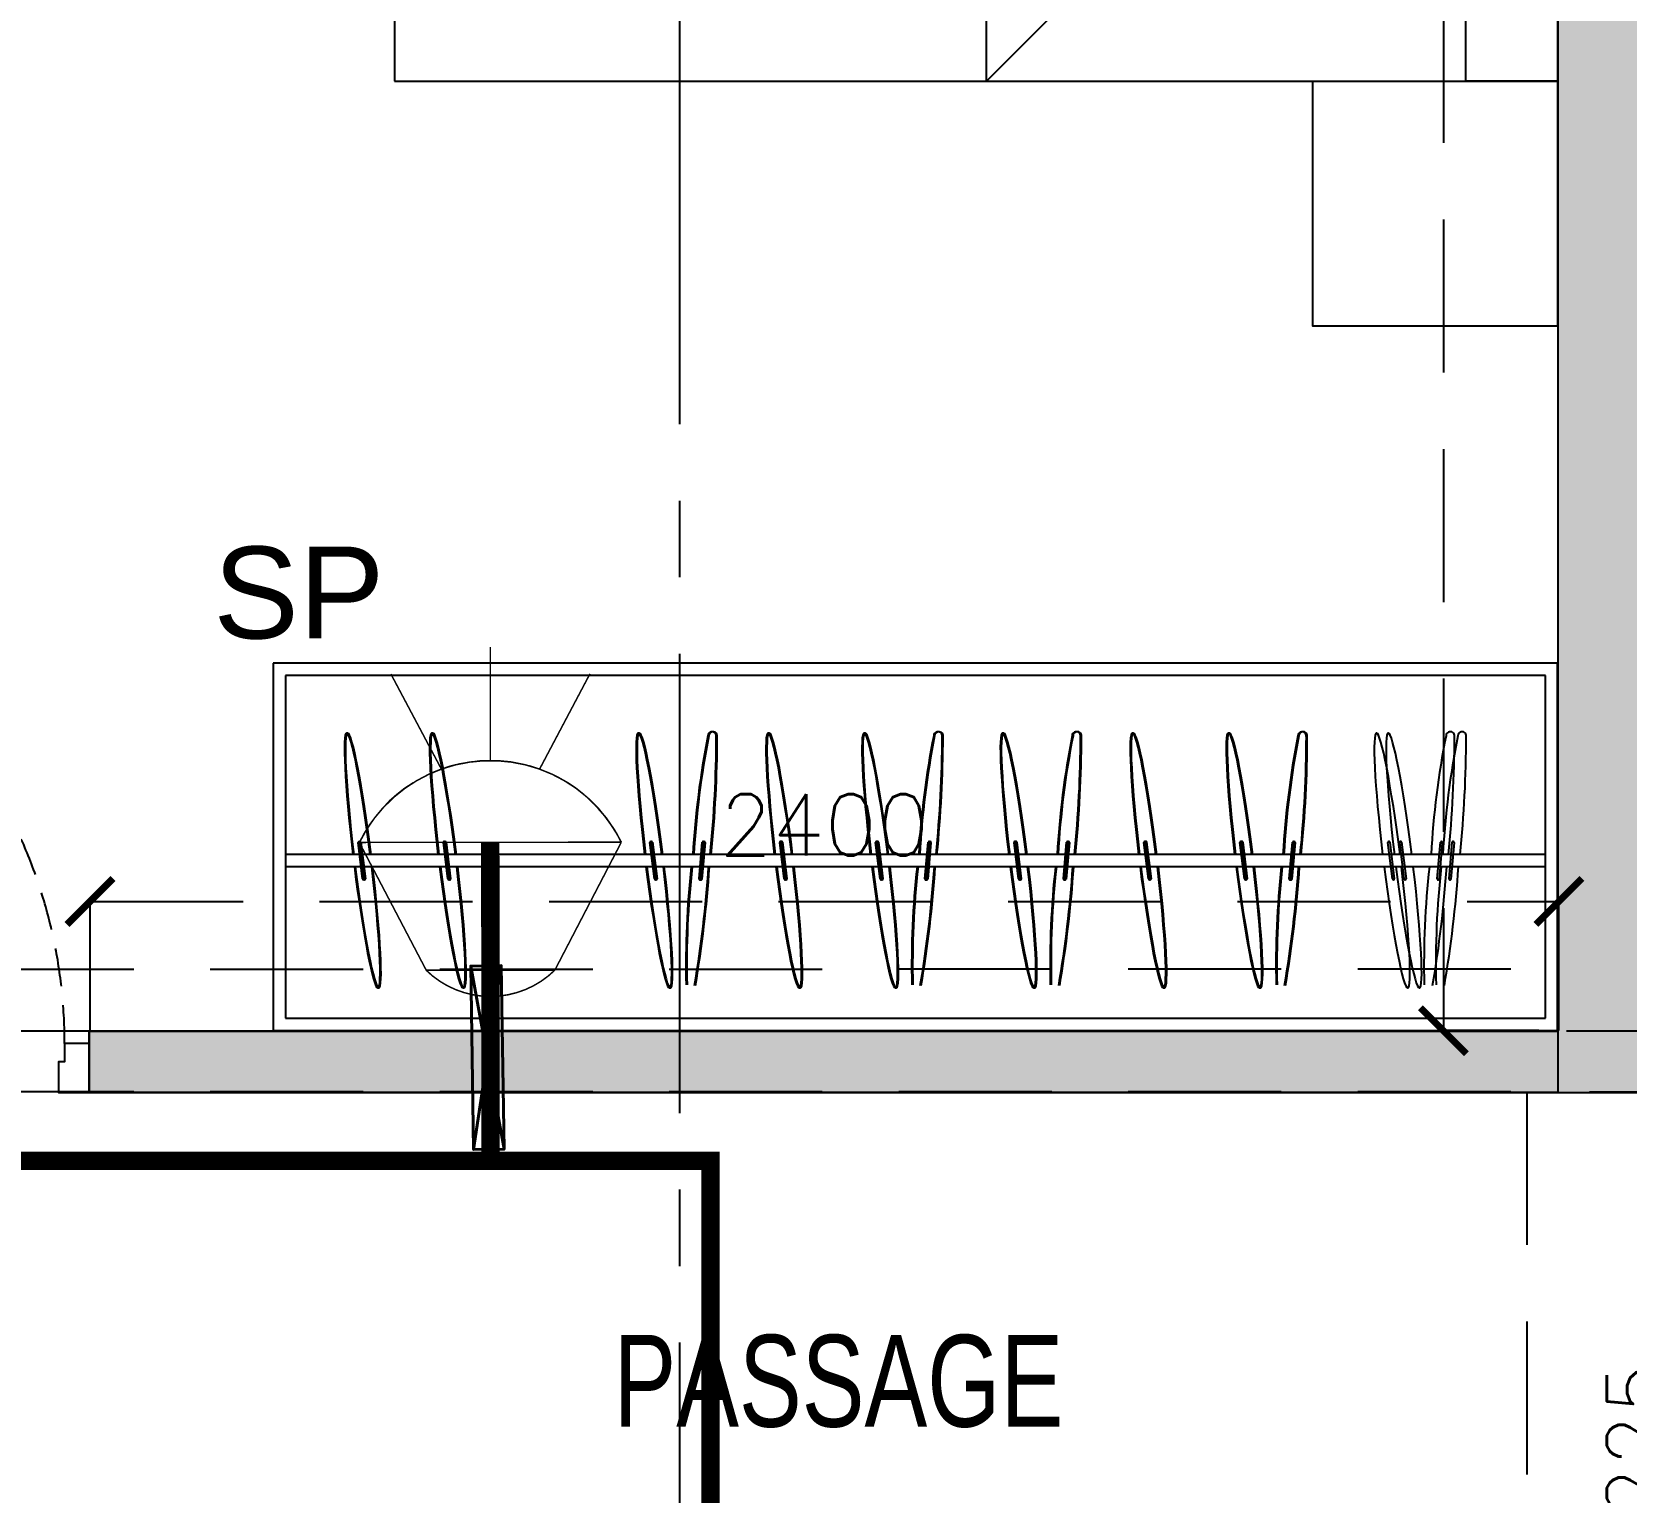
# Model space of a CAD drawing. Header units: millimetres. Extents: x 1135099 to 1230264, y -5736945 to -5695799.
# Drawn here: x 1215917 to 1218522, y -5714802 to -5712417 of the extents above; entities that cross this region are included whole.
import ezdxf

# ---------------------------------------------------------------- set-up
doc = ezdxf.new("R2010")
doc.units = ezdxf.units.MM
doc.header["$LTSCALE"] = 1000
doc.header["$MEASUREMENT"] = 0
for name, pattern in [('3BHK-A$0$$1$HIDDEN', [0.375, 0.25, -0.125]), ('3BHK-A$0$AUDIT_D_120904163729-0', [0]), ('AUDIT_D_120904163729-0', [0]), ('T8(T9 IS SIMILAR) - DIMENSION & TEXTING$0$( Hidden )', [0.375, 0.25, -0.125]), ('T8(T9 IS SIMILAR) - DIMENSION & TEXTING$0$3BHK-D$0$HIDDEN', [0.375, 0.25, -0.125]), ('T8(T9 IS SIMILAR) - DIMENSION & TEXTING$0$HIDDEN', [0.375, 0.25, -0.125]), ('T8(T9 IS SIMILAR) - DIMENSION & TEXTING$1$AUDIT_D_120904163729-0', [0]), ('T8(T9 IS SIMILAR)$0$$0$HIDDEN', [0.375, 0.25, -0.125]), ('T8_REFUGE COLUMNS$0$CENTER2', [1.125, 0.75, -0.125, 0.125, -0.125])]:
    doc.linetypes.add(name, pattern=pattern)
doc.layers.get('0').update_dxf_attribs({"linetype": 'AUDIT_D_120904163729-0'})
for name, color, linetype in [('3BHK-A$0$$0$A-DOOR-FULL', 2, 'Continuous'), ('3BHK-A$0$a-furniture', 8, 'Continuous'), ('3BHK-A$0$A-HATCH -160', 251, '3BHK-A$0$AUDIT_D_120904163729-0'), ('T8(T9 IS SIMILAR) - DIMENSION & TEXTING$0$A-DIMENSIONS', 2, 'T8(T9 IS SIMILAR) - DIMENSION & TEXTING$0$HIDDEN'), ('T8(T9 IS SIMILAR) - DIMENSION & TEXTING$0$A-FIRE FIGHTING', 7, 'T8(T9 IS SIMILAR) - DIMENSION & TEXTING$1$AUDIT_D_120904163729-0'), ('T8(T9 IS SIMILAR)$0$S-BEAM', 20, 'T8(T9 IS SIMILAR)$0$$0$HIDDEN'), ('T8_REFUGE COLUMNS$0$A-CENTERLINE', 193, 'T8_REFUGE COLUMNS$0$CENTER2'), ('T8_REFUGE COLUMNS$1$A-RCC COLS', 3, 'Continuous'), ('T8_TYPICAL COLUMNS$0$A-RCC COLS', 3, 'Continuous')]:
    doc.layers.add(name, color=color, linetype=linetype)
for name, color, linetype, lineweight in [('3BHK-A$0$$1$A-WALL- 160', 6, 'Continuous', 30), ('T8(T9 IS SIMILAR) - DIMENSION & TEXTING$0$U-IPD-WS-FIRE', 1, 'Continuous', 40), ('T8(T9 IS SIMILAR) - DIMENSION & TEXTING$0$U-IPD-WS-SP', 1, 'Continuous', 5), ('T8(T9 IS SIMILAR) - DIMENSION & TEXTING$0$U-IPD-WS-TEXT', 7, 'Continuous', 0), ('T8(T9 IS SIMILAR) - DIMENSION & TEXTING$1$a-Text', 4, 'Continuous', 0), ('T8(T9 IS SIMILAR)$0$D&W', 8, 'Continuous', 25)]:
    doc.layers.add(name, color=color, linetype=linetype, lineweight=lineweight)
doc.layers.add('T8(T9 IS SIMILAR) - DIMENSION & TEXTING$0$U-IPD-SP-SLEV-50', color=7, linetype='T8(T9 IS SIMILAR) - DIMENSION & TEXTING$0$3BHK-D$0$HIDDEN', lineweight=40, true_color=0x2f0dd9)
doc.layers.add('T8_REFUGE COLUMNS$1$COL-HATCH', color=7, linetype='Continuous', lineweight=25, true_color=0xa3a3a3)
doc.styles.add('T8(T9 IS SIMILAR) - DIMENSION & TEXTING$0$arial', font='sanss___.ttf')
doc.styles.add('T8(T9 IS SIMILAR) - DIMENSION & TEXTING$0$Romans 1', font='romans.shx', dxfattribs={"height": 100})
doc.styles.add('T8(T9 IS SIMILAR) - DIMENSION & TEXTING$1$ARIAL ARROW', font='swisscl.ttf')
doc.dimstyles.new('T8(T9 IS SIMILAR) - DIMENSION & TEXTING$0$ALPINE S', dxfattribs={"dimscale": 0, "dimtxt": 100, "dimasz": 75, "dimexe": 0, "dimexo": 0, "dimgap": 75, "dimtad": 1, "dimdec": 0, "dimzin": 0, "dimdsep": 46, "dimtxsty": 'T8(T9 IS SIMILAR) - DIMENSION & TEXTING$0$Romans 1', "dimblk": 'T8(T9 IS SIMILAR) - DIMENSION & TEXTING$0$_ArchTick', "dimcen": 0.09, "dimclrd": 256, "dimclre": 256, "dimclrt": 7, "dimadec": 0, "dimazin": 0, "dimtfac": 1, "dimtdec": 0, "dimtofl": 0, "dimtmove": 1, "dimatfit": 0, "dimldrblk": 'T8(T9 IS SIMILAR) - DIMENSION & TEXTING$0$_Open90', "dimfxl": 1, "dimtolj": 1, "dimtzin": 0, "dimarcsym": 0})

# ---------------------------------------------------------------- blocks, each defined once
blk = doc.blocks.new('T8(T9 IS SIMILAR) - DIMENSION & TEXTING$0$_ArchTick')
at = {"color": 0, "linetype": 'ByBlock', "const_width": 0.15}
blk.add_lwpolyline([(-0.5, -0.5), (0.5, 0.5)], dxfattribs=at)
blk = doc.blocks.new('*D512')
at = {"layer": 'T8(T9 IS SIMILAR) - DIMENSION & TEXTING$0$A-DIMENSIONS', "linetype": 'T8(T9 IS SIMILAR) - DIMENSION & TEXTING$0$HIDDEN', "lineweight": -2, "transparency": 16777216}
for p, q in [((1218379.3, -5710098.8), (1218223.6, -5710098.8)), ((1218379.3, -5714048.8), (1218223.6, -5714048.8))]:
    blk.add_line(p, q, dxfattribs=at)
at = {"layer": 'T8(T9 IS SIMILAR) - DIMENSION & TEXTING$0$A-DIMENSIONS', "lineweight": -2, "transparency": 16777216}
blk.add_line((1218223.6, -5710098.8), (1218223.6, -5714048.8), dxfattribs=at)
at = {"layer": 'T8(T9 IS SIMILAR) - DIMENSION & TEXTING$0$A-DIMENSIONS', "linetype": 'ByBlock', "lineweight": -2, "transparency": 16777216, "xscale": 75, "yscale": 75, "zscale": 75}
for p, rotation in [((1218223.6, -5710098.8), 90), ((1218223.6, -5714048.8), 270)]:
    blk.add_blockref('T8(T9 IS SIMILAR) - DIMENSION & TEXTING$0$_ArchTick', p, dxfattribs=dict(at, rotation=rotation))
at = {"layer": 'T8(T9 IS SIMILAR) - DIMENSION & TEXTING$0$A-DIMENSIONS', "color": 7, "linetype": 'ByBlock', "transparency": 16777216, "insert": (1218098.6, -5712073.8), "char_height": 100, "attachment_point": 5, "rotation": 90, "style": 'T8(T9 IS SIMILAR) - DIMENSION & TEXTING$0$Romans 1'}
blk.add_mtext('\\A1;3950', dxfattribs=at)
blk = doc.blocks.new('T8(T9 IS SIMILAR) - DIMENSION & TEXTING$0$_Open90')
at = {"color": 0, "linetype": 'ByBlock', "lineweight": -2}
for p, q in [((-0.5, 0.5), (0, 0)), ((0, 0), (-1, 0)), ((0, 0), (-0.5, -0.5))]:
    blk.add_line(p, q, dxfattribs=at)
blk = doc.blocks.new('*D514')
at = {"layer": 'T8(T9 IS SIMILAR) - DIMENSION & TEXTING$0$A-DIMENSIONS', "linetype": 'T8(T9 IS SIMILAR) - DIMENSION & TEXTING$0$HIDDEN', "lineweight": -2, "transparency": 16777216}
for p, q in [((1216012.3, -5714048.8), (1216012.3, -5713837.8)), ((1218412.3, -5714048.8), (1218412.3, -5713837.8))]:
    blk.add_line(p, q, dxfattribs=at)
at = {"layer": 'T8(T9 IS SIMILAR) - DIMENSION & TEXTING$0$A-DIMENSIONS', "lineweight": -2, "transparency": 16777216}
blk.add_line((1216012.3, -5713837.8), (1218412.3, -5713837.8), dxfattribs=at)
at = {"layer": 'T8(T9 IS SIMILAR) - DIMENSION & TEXTING$0$A-DIMENSIONS', "linetype": 'ByBlock', "lineweight": -2, "transparency": 16777216, "xscale": 75, "yscale": 75, "zscale": 75, "rotation": 180}
blk.add_blockref('T8(T9 IS SIMILAR) - DIMENSION & TEXTING$0$_ArchTick', (1216012.3, -5713837.8), dxfattribs=at)
at = {"layer": 'T8(T9 IS SIMILAR) - DIMENSION & TEXTING$0$A-DIMENSIONS', "linetype": 'ByBlock', "lineweight": -2, "transparency": 16777216, "xscale": 75, "yscale": 75, "zscale": 75}
blk.add_blockref('T8(T9 IS SIMILAR) - DIMENSION & TEXTING$0$_ArchTick', (1218412.3, -5713837.8), dxfattribs=at)
at = {"layer": 'T8(T9 IS SIMILAR) - DIMENSION & TEXTING$0$A-DIMENSIONS', "color": 7, "linetype": 'ByBlock', "transparency": 16777216, "insert": (1217212.3, -5713712.8), "char_height": 100, "attachment_point": 5, "style": 'T8(T9 IS SIMILAR) - DIMENSION & TEXTING$0$Romans 1'}
blk.add_mtext('\\A1;2400', dxfattribs=at)
blk = doc.blocks.new('T8(T9 IS SIMILAR) - DIMENSION & TEXTING$0$SIDE SPRINKLER')
at = {"layer": 'T8(T9 IS SIMILAR) - DIMENSION & TEXTING$0$U-IPD-WS-SP', "const_width": 3, "elevation": 0}
for points in [[(-6847.2, -87791.6), (-7102.7, -87925.5)], [(-6700.4, -87955.9), (-6510.2, -87854.9)], [(-6683.5, -88053.8), (-6456.1, -88053.8)], [(-6700.2, -88152.7), (-6509.9, -88253.3)], [(-6847.2, -88315.9), (-7102.7, -88183.1)]]:
    blk.add_lwpolyline(points, dxfattribs=at)
for points in [[(-6847.2, -87791.6, 0.000405), (-6846.7, -88316.2, 0.623274), (-6846.7, -87792.3, 0.617961)], [(-7102.7, -87925.2, 0.001274), (-7102.7, -88183.1, -0.409371), (-7102.7, -87925.2, -0.617961)]]:
    blk.add_lwpolyline(points, format="xyb", dxfattribs=at)
at = {"layer": 'T8(T9 IS SIMILAR) - DIMENSION & TEXTING$0$U-IPD-WS-SP'}
for centre, start, end in [((-6975.2, -88053.8), 296.0387, 63.9613), ((-6975.2, -88053.8), 0, 63.9613), ((-6975.2, -88054.2), 296.1316, 0.0929)]:
    blk.add_arc(centre, 291.8, start, end, dxfattribs=at)
blk = doc.blocks.new('T8(T9 IS SIMILAR) - DIMENSION & TEXTING$0$A$C7A147FD6')
at = {"layer": 'T8(T9 IS SIMILAR) - DIMENSION & TEXTING$0$U-IPD-SP-SLEV-50', "linetype": 'ByBlock', "elevation": -0.5}
blk.add_lwpolyline([(9186.6, 1130.9), (9181.9, 1430.8), (9231.9, 1431.6), (9236.6, 1131.6), (9186.6, 1130.9), (9231.9, 1431.6), (9236.6, 1131.6), (9181.9, 1430.8)], dxfattribs=at)
at = {"layer": 'T8(T9 IS SIMILAR) - DIMENSION & TEXTING$0$U-IPD-WS-FIRE', "color": 241, "linetype": 'T8(T9 IS SIMILAR) - DIMENSION & TEXTING$0$( Hidden )', "ltscale": 2, "const_width": 30}
for points, elevation in [([(15392.2, 3510.8), (15222.1, 3510.8), (15222.1, -1346.4), (14768.2, -1346.4), (14768.2, -2147.3), (11278, -2147.3), (11278, -1175.2), (10838.4, -1175.2), (10838.4, -353), (9573.9, -353), (9573.9, 86.8), (9573.9, 1112.5), (-6794.4, 1112.5)], -0.6), ([(9214.2, 1123.6), (9214, 1632.7)], -0.5)]:
    blk.add_lwpolyline(points, dxfattribs=dict(at, elevation=elevation))
at = {"layer": 'T8(T9 IS SIMILAR) - DIMENSION & TEXTING$0$U-IPD-WS-FIRE', "xscale": 0.8162240268536692, "yscale": 0.8162240268536692, "zscale": 0.8162240268536692, "rotation": 89.99999999999993}
blk.add_blockref('T8(T9 IS SIMILAR) - DIMENSION & TEXTING$0$SIDE SPRINKLER', (-62657.7, 7221.5, -0.5), dxfattribs=at)
at = {"layer": 'T8(T9 IS SIMILAR) - DIMENSION & TEXTING$0$U-IPD-WS-TEXT', "insert": (9040.9, 2115.8, -1.3), "char_height": 150, "attachment_point": 3, "rotation": 359.9975, "style": 'T8(T9 IS SIMILAR) - DIMENSION & TEXTING$0$arial'}
blk.add_mtext_dynamic_manual_height_columns('SP', width=0.382, gutter_width=0.75, heights=[0], dxfattribs=at)
blk = doc.blocks.new('*D288')
at = {"layer": 'T8(T9 IS SIMILAR) - DIMENSION & TEXTING$0$A-DIMENSIONS', "linetype": 'T8(T9 IS SIMILAR) - DIMENSION & TEXTING$0$HIDDEN', "lineweight": -2, "transparency": 16777216}
for p, q in [((1218462.3, -5714148.9), (1218665.6, -5714148.9)), ((1218462.3, -5715374), (1218665.6, -5715374))]:
    blk.add_line(p, q, dxfattribs=at)
at = {"layer": 'T8(T9 IS SIMILAR) - DIMENSION & TEXTING$0$A-DIMENSIONS', "lineweight": -2, "transparency": 16777216}
blk.add_line((1218665.6, -5715374), (1218665.6, -5714148.9), dxfattribs=at)
at = {"layer": 'T8(T9 IS SIMILAR) - DIMENSION & TEXTING$0$A-DIMENSIONS', "linetype": 'ByBlock', "lineweight": -2, "transparency": 16777216, "xscale": 75, "yscale": 75, "zscale": 75}
for p, rotation in [((1218665.6, -5714148.9), 90), ((1218665.6, -5715374), 270)]:
    blk.add_blockref('T8(T9 IS SIMILAR) - DIMENSION & TEXTING$0$_ArchTick', p, dxfattribs=dict(at, rotation=rotation))
at = {"layer": 'T8(T9 IS SIMILAR) - DIMENSION & TEXTING$0$A-DIMENSIONS', "color": 7, "linetype": 'ByBlock', "transparency": 16777216, "insert": (1218540.6, -5714761.4), "char_height": 100, "attachment_point": 5, "rotation": 90, "style": 'T8(T9 IS SIMILAR) - DIMENSION & TEXTING$0$Romans 1'}
blk.add_mtext('\\A1;1225', dxfattribs=at)
blk = doc.blocks.new('T8_REFUGE COLUMNS')
at = {"layer": 'T8_REFUGE COLUMNS$1$COL-HATCH', "linetype": 'ByBlock'}
h = blk.add_hatch(color=256, dxfattribs=at)
h.dxf.hatch_style = 1
h.paths.add_polyline_path([(1218412.1, -5714149.9), (1218662.1, -5714149.9), (1218662.1, -5709939.9), (1218412.1, -5709939.9)])
at = {"layer": 'T8_REFUGE COLUMNS$0$A-CENTERLINE'}
for p, q in [((1216977.1, -5728808.5), (1216977.1, -5698299.6)), ((1229551.2, -5714049.9), (1182156.9, -5714049.9))]:
    blk.add_line(p, q, dxfattribs=at)
at = {"layer": 'T8_REFUGE COLUMNS$1$A-RCC COLS', "linetype": 'ByBlock'}
blk.add_lwpolyline([(1218412.1, -5714149.9), (1218662.1, -5714149.9), (1218662.1, -5709939.9), (1218412.1, -5709939.9)], close=True, dxfattribs=at)
blk = doc.blocks.new('T8_TYPICAL COLUMNS')
at = {"layer": 'T8_TYPICAL COLUMNS$0$A-RCC COLS', "linetype": 'ByBlock'}
blk.add_blockref('T8_REFUGE COLUMNS', (0, 0), dxfattribs=at)
blk = doc.blocks.new('*U676')
for points in [[(0, 0), (0, 820), (30, 820), (30, 0)], [(-40, 0), (0, 0), (0, -30), (10, -30), (10, -80), (-40, -80)], [(860, 0), (820, 0), (820, -30), (810, -30), (810, -80), (860, -80)]]:
    blk.add_lwpolyline(points, close=True)
at = {"color": 0, "linetype": 'ByBlock', "ltscale": 0.25}
blk.add_arc((-1.2, -0.5), 821.2, 0.0347, 87.627, dxfattribs=at)
blk = doc.blocks.new('3BHK-A$0$A$C0D861C1C')
at = {"layer": '3BHK-A$0$a-furniture', "extrusion": (-0.000159294, 0.000512155, 1)}
for p, q in [((0.7012, 0.3074, -4.6626), (-1.3975, 0.3074, -0.0003)), ((-1.3975, 0.3074, -0.0003), (-1.3975, -0.2926, 0)), ((0.6812, 0.2874, -4.6626), (-1.3775, 0.2874, -0.0003)), ((-1.3775, 0.2874, -0.0003), (-1.3775, -0.2726, 0)), ((0.6812, -0.2726, -4.6623), (0.6812, 0.2874, -4.6626)), ((0.7012, -0.2926, -4.6623), (0.7012, 0.3074, -4.6626)), ((-1.2283, 0.0003, -0.0001), (-1.2231, 0.06, -0.0001)), ((-1.2201, 0.0598, -0.0001), (-1.2253, 0, -0.0001)), ((-1.209, 0.0003, -0.0001), (-1.2038, 0.06, -0.0001)), ((-1.2008, 0.0598, -0.0001), (-1.2061, 0, -0.0001)), ((-1.1426, -0.0001, -0.0001), (-1.1499, 0.0595, -0.0001)), ((-1.1469, 0.0598, -0.0001), (-1.1396, 0.0003, -0.0001)), ((-1.1233, -0.0001, -0.0001), (-1.1306, 0.0595, -0.0001)), ((-1.1276, 0.0598, -0.0001), (-1.1203, 0.0003, -0.0001)), ((-0.9686, 0.0003, -0.0001), (-0.9634, 0.06, -0.0001)), ((-0.9671, 0.0003, -0.0001), (-0.9619, 0.06, -0.0001)), ((-0.9604, 0.0598, -0.0001), (-0.9656, 0, -0.0001)), ((-0.9589, 0.0598, -0.0001), (-0.9641, 0, -0.0001)), ((-0.8829, -0.0001, 0), (-0.8902, 0.0595, -0.0001)), ((-0.8813, -0.0001, 0), (-0.8887, 0.0595, -0.0001)), ((-0.8872, 0.0598, -0.0001), (-0.8799, 0.0003, 0)), ((-0.8857, 0.0598, -0.0001), (-0.8784, 0.0003, 0)), ((-0.726, -0.0001, 0), (-0.7334, 0.0595, -0.0001)), ((-0.7334, 0.0595, -0.0001), (-0.7334, 0.0595, -0.0001)), ((-0.7245, -0.0001, 0), (-0.7318, 0.0595, -0.0001)), ((-0.7318, 0.0595, -0.0001), (-0.7318, 0.0595, -0.0001)), ((-0.7304, 0.0598, -0.0001), (-0.7304, 0.0598, -0.0001)), ((-0.7304, 0.0598, -0.0001), (-0.7231, 0.0003, 0)), ((-0.7288, 0.0598, -0.0001), (-0.7288, 0.0598, -0.0001)), ((-0.7288, 0.0598, -0.0001), (-0.7215, 0.0003, 0)), ((-0.5997, 0.0003, 0), (-0.5944, 0.06, 0)), ((-0.5981, 0.0003, 0), (-0.5929, 0.06, 0)), ((-0.5915, 0.0598, 0), (-0.5967, 0, 0)), ((-0.5899, 0.0598, 0), (-0.5951, 0)), ((-0.5139, -0.0001, 0), (-0.5212, 0.0595, 0)), ((-0.5124, -0.0001, 0), (-0.5197, 0.0595, 0)), ((-0.5183, 0.0598, 0), (-0.511, 0.0003, 0)), ((-0.5167, 0.0598, 0), (-0.5094, 0.0003, 0)), ((-0.3735, 0.0003, -0.0001), (-0.3683, 0.06, -0.0001)), ((-0.372, 0.0003, -0.0001), (-0.3667, 0.06, -0.0001)), ((-0.3653, 0.0598, -0.0001), (-0.3705, 0, -0.0001)), ((-0.3637, 0.0598, -0.0001), (-0.369, 0, -0.0001)), ((-0.2878, -0.0001, 0), (-0.2951, 0.0595, -0.0001)), ((-0.2862, -0.0001, 0), (-0.2935, 0.0595, -0.0001)), ((-0.2921, 0.0598, -0.0001), (-0.2848, 0.0003, 0)), ((-0.2905, 0.0598, -0.0001), (-0.2832, 0.0003, 0)), ((-0.1309, -0.0001, 0), (-0.1382, 0.0595, -0.0001)), ((-0.1382, 0.0595, -0.0001), (-0.1382, 0.0595, -0.0001)), ((-0.1294, -0.0001, 0), (-0.1367, 0.0595, -0.0001)), ((-0.1367, 0.0595, -0.0001), (-0.1367, 0.0595, -0.0001)), ((-0.1352, 0.0598, -0.0001), (-0.1352, 0.0598, -0.0001)), ((-0.1352, 0.0598, -0.0001), (-0.1279, 0.0003, 0)), ((-0.1337, 0.0598, -0.0001), (-0.1337, 0.0598, -0.0001)), ((-0.1337, 0.0598, -0.0001), (-0.1264, 0.0003, 0)), ((-0.0045, 0.0003, 0), (0.0007, 0.06, 0)), ((-0.003, 0.0003, 0), (0.0022, 0.06, 0)), ((0.0037, 0.0598, 0), (-0.0015, 0, 0)), ((0.0052, 0.0598, 0), (0, 0)), ((0.0812, -0.0001, 0), (0.0739, 0.0595, 0)), ((0.0828, -0.0001, 0), (0.0754, 0.0595, 0)), ((0.0769, 0.0598, 0), (0.0842, 0.0003, 0)), ((0.0784, 0.0598, 0), (0.0857, 0.0003, 0)), ((0.4186, -0.0001, 0), (0.4113, 0.0595, 0)), ((0.4202, -0.0001, 0), (0.4128, 0.0595, 0)), ((0.4143, 0.0598, 0), (0.4216, 0.0003, 0)), ((0.4158, 0.0598, 0), (0.4231, 0.0003, 0)), ((0.5577, -0.0001, 0), (0.5504, 0.0595, 0)), ((0.5593, -0.0001, 0), (0.552, 0.0595, 0)), ((0.5534, 0.0598, 0), (0.5607, 0.0003, 0)), ((0.555, 0.0598, 0), (0.5623, 0.0003, 0)), ((-1.3775, 0.0399, -0.0001), (-0.3675, 0.0399, 0)), ((-0.7823, 0.0399, -0.0001), (0.6812, 0.0399, -4.6624)), ((-1.3764, 0.0199, -0.0001), (-0.3664, 0.0199, 0)), ((-0.7813, 0.0199, -0.0001), (0.6812, 0.0199, -4.6624)), ((-0.7231, 0.0003, 0), (-0.7231, 0.0003, 0)), ((-0.7215, 0.0003, 0), (-0.7215, 0.0003, 0)), ((-0.1279, 0.0003, 0), (-0.1279, 0.0003, 0)), ((-0.1264, 0.0003, 0), (-0.1264, 0.0003, 0)), ((-0.726, -0.0001, 0), (-0.726, -0.0001, 0)), ((-0.7245, -0.0001, 0), (-0.7245, -0.0001, 0)), ((-0.1309, -0.0001, 0), (-0.1309, -0.0001, 0)), ((-0.1294, -0.0001, 0), (-0.1294, -0.0001, 0)), ((-1.3775, -0.2726, 0), (0.6812, -0.2726, -4.662)), ((-1.3975, -0.2926, 0), (0.7012, -0.2926, -4.6623))]:
    blk.add_line(p, q, dxfattribs=at)
for centre, radius, start, end in [((0.6884, -0.0896, 0.0001), 1.9282, 170.3383, 176.1495), ((0.7076, -0.0896, 0.0001), 1.9282, 170.3383, 176.1495), ((-2.6492, 0.1996, 0.0001), 1.4508, 353.6789, 1.3108), ((-2.6299, 0.1996, 0.0001), 1.4508, 353.6789, 1.3108), ((0.948, -0.0896, 0.0001), 1.9282, 170.3383, 176.1495), ((0.9496, -0.0896, 0.0001), 1.9282, 170.3383, 176.1495), ((-2.3895, 0.1996, 0.0001), 1.4508, 353.6789, 1.3108), ((-2.388, 0.1996, 0.0001), 1.4508, 353.6789, 1.3108), ((1.317, -0.0896, 0.0001), 1.9282, 170.3383, 176.1495), ((1.3185, -0.0896, 0.0001), 1.9282, 170.3383, 176.1495), ((-2.0205, 0.1996, 0.0001), 1.4508, 353.6789, 1.3108), ((-2.019, 0.1996, 0.0001), 1.4508, 353.6789, 1.3108), ((1.5432, -0.0896), 1.9282, 170.3383, 176.1495), ((1.5447, -0.0896), 1.9282, 170.3383, 176.1495), ((-1.7944, 0.1996), 1.4508, 353.6789, 1.3108), ((-1.7928, 0.1996), 1.4508, 353.6789, 1.3108), ((1.9121, -0.0896), 1.9282, 170.3383, 176.1495), ((1.9137, -0.0896), 1.9282, 170.3383, 176.1495), ((-1.4254, 0.1996), 1.4508, 353.6789, 1.3108), ((-1.4239, 0.1996), 1.4508, 353.6789, 1.3108), ((-1.2216, 0.0599, 0.0001), 0.0015, 355, 175), ((-1.2023, 0.0599, 0.0001), 0.0015, 355, 175), ((-1.1484, 0.0597, 0.0001), 0.0015, 7, 187), ((-1.1291, 0.0597, 0.0001), 0.0015, 7, 187), ((-0.9619, 0.0599, 0.0001), 0.0015, 355, 175), ((-0.9604, 0.0599, 0.0001), 0.0015, 355, 175), ((-0.8887, 0.0597, 0.0001), 0.0015, 7, 187), ((-0.8872, 0.0597, 0.0001), 0.0015, 7, 187), ((-0.7319, 0.0597, 0.0001), 0.0015, 7, 187), ((-0.7303, 0.0597, 0.0001), 0.0015, 7, 187), ((-0.5929, 0.0599, 0.0001), 0.0015, 355, 175), ((-0.5914, 0.0599, 0.0001), 0.0015, 355, 175), ((-0.5198, 0.0597, 0.0001), 0.0015, 7, 187), ((-0.5182, 0.0597, 0.0001), 0.0015, 7, 187), ((-0.3668, 0.0599), 0.0015, 355, 175), ((-0.3652, 0.0599), 0.0015, 355, 175), ((-0.2936, 0.0597), 0.0015, 7, 187), ((-0.292, 0.0597), 0.0015, 7, 187), ((-0.1367, 0.0597), 0.0015, 7, 187), ((-0.1352, 0.0597), 0.0015, 7, 187), ((0.0022, 0.0599), 0.0015, 355, 175), ((0.0037, 0.0599), 0.0015, 355, 175), ((0.0754, 0.0597), 0.0015, 7, 187), ((0.0769, 0.0597), 0.0015, 7, 187), ((0.4128, 0.0596, -0.0001), 0.0015, 7, 187), ((0.4143, 0.0596, -0.0001), 0.0015, 7, 187), ((0.5519, 0.0596, -0.0001), 0.0015, 7, 187), ((0.5535, 0.0596, -0.0001), 0.0015, 7, 187), ((0.682, -0.1757, 0.0001), 1.9301, 174.1834, 179.9166), ((-2.6568, 0.1038, 0.0001), 1.4493, 348.9432, 356.6792), ((0.7012, -0.1757, 0.0001), 1.9301, 174.1834, 179.9166), ((-1.2268, 0.0001, 0.0001), 0.0015, 175, 355), ((-2.6375, 0.1038, 0.0001), 1.4493, 348.9432, 356.6792), ((-1.2076, 0.0001, 0.0001), 0.0015, 175, 355), ((-1.1411, 0.0001, 0.0001), 0.0015, 187, 7), ((-1.1218, 0.0001, 0.0001), 0.0015, 187, 7), ((0.9416, -0.1757, 0.0001), 1.9301, 174.1834, 179.9166), ((0.9432, -0.1757, 0.0001), 1.9301, 174.1834, 179.9166), ((-2.3971, 0.1038, 0.0001), 1.4493, 348.9432, 356.6792), ((-2.3955, 0.1038, 0.0001), 1.4493, 348.9432, 356.6792), ((-0.9671, 0.0001, 0.0001), 0.0015, 175, 355), ((-0.9656, 0.0001, 0.0001), 0.0015, 175, 355), ((-0.8814, 0.0001, 0.0001), 0.0015, 187, 7), ((-0.8799, 0.0001, 0.0001), 0.0015, 187, 7), ((-0.7246, 0.0001, 0.0001), 0.0015, 187, 7), ((-0.723, 0.0001, 0.0001), 0.0015, 187, 7), ((1.3106, -0.1757, 0.0001), 1.9301, 174.1834, 179.9166), ((1.3121, -0.1757, 0.0001), 1.9301, 174.1834, 179.9166), ((-2.0281, 0.1038, 0.0001), 1.4493, 348.9432, 356.6792), ((-2.0266, 0.1038, 0.0001), 1.4493, 348.9432, 356.6792), ((-0.5982, 0.0001, 0.0001), 0.0015, 175, 355), ((-0.5966, 0.0001, 0.0001), 0.0015, 175, 355), ((-0.5124, 0.0001, 0.0001), 0.0015, 187, 7), ((-0.5109, 0.0001, 0.0001), 0.0015, 187, 7), ((1.5368, -0.1757), 1.9301, 174.1834, 179.9166), ((1.5383, -0.1757), 1.9301, 174.1834, 179.9166), ((-1.802, 0.1038), 1.4493, 348.9432, 356.6792), ((-1.8004, 0.1038), 1.4493, 348.9432, 356.6792), ((-0.372, 0.0001), 0.0015, 175, 355), ((-0.3705, 0.0001), 0.0015, 175, 355), ((-0.2863, 0.0001), 0.0015, 187, 7), ((-0.2847, 0.0001), 0.0015, 187, 7), ((-0.1294, 0.0001), 0.0015, 187, 7), ((-0.1279, 0.0001), 0.0015, 187, 7), ((1.9057, -0.1757), 1.9301, 174.1834, 179.9166), ((1.9073, -0.1757), 1.9301, 174.1834, 179.9166), ((-1.433, 0.1038), 1.4493, 348.9432, 356.6792), ((-1.4314, 0.1038), 1.4493, 348.9432, 356.6792), ((-0.003, 0.0001), 0.0015, 175, 355), ((-0.0015, 0.0001), 0.0015, 175, 355), ((0.0827, 0.0001), 0.0015, 187, 7), ((0.0842, 0.0001), 0.0015, 187, 7), ((0.4201, 0.0001, -0.0001), 0.0015, 187, 7), ((0.4216, 0.0001, -0.0001), 0.0015, 187, 7), ((0.5592, 0.0001, -0.0001), 0.0015, 187, 7), ((0.5608, 0.0001, -0.0001), 0.0015, 187, 7), ((-1.2413, -0.1737, 0.0001), 0.00691, 173.3258, 356.6742), ((-1.222, -0.1737, 0.0001), 0.00691, 173.3258, 356.6742), ((-0.9816, -0.1737, 0.0001), 0.00691, 173.3258, 356.6742), ((-0.98, -0.1737, 0.0001), 0.00691, 173.3258, 356.6742), ((-0.6126, -0.1737, 0.0001), 0.00691, 173.3258, 356.6742), ((-0.6111, -0.1737, 0.0001), 0.00691, 173.3258, 356.6742), ((-0.3865, -0.1737), 0.00691, 173.3258, 356.6742), ((-0.3849, -0.1737), 0.00691, 173.3258, 356.6742), ((-0.0175, -0.1737), 0.00691, 173.3258, 356.6742), ((-0.0159, -0.1737), 0.00691, 173.3258, 356.6742)]:
    blk.add_arc(centre, radius, start, end, dxfattribs=at)
for centre, start_param, end_param in [((-1.1456, 0.0247, -0.0001), 1.633749, 4.633301), ((-1.1264, 0.0247, -0.0001), 1.633749, 4.633301), ((-0.8859, 0.0247, -0.0001), 1.633749, 4.633301), ((-0.8844, 0.0247, -0.0001), 1.633749, 4.633301), ((-0.7291, 0.0247, 0), 1.633749, 4.633301), ((-0.7275, 0.0247, 0), 1.633749, 4.633301), ((-0.517, 0.0247, 0), 1.633749, 4.633301), ((-0.5154, 0.0247, 0), 1.633749, 4.633301), ((-0.2908, 0.0247, -0.0001), 1.633749, 4.633301), ((-0.2893, 0.0247, -0.0001), 1.633749, 4.633301), ((-0.134, 0.0247, 0), 1.633749, 4.633301), ((-0.1324, 0.0247, 0), 1.633749, 4.633301), ((0.0782, 0.0247, 0), 1.633749, 4.633301), ((0.0797, 0.0247, 0), 1.633749, 4.633301), ((0.4156, 0.0247, 0), 1.633749, 4.633301), ((0.4171, 0.0247, 0), 1.633749, 4.633301), ((0.5547, 0.0247, 0), 1.633749, 4.633301), ((0.5562, 0.0247, 0), 1.633749, 4.633301), ((-1.1468, 0.0347, -0.0001), -1.509644, 1.493508), ((-1.1276, 0.0347, -0.0001), -1.509644, 1.493508), ((-0.8872, 0.0347, -0.0001), -1.509644, 1.493508), ((-0.8856, 0.0347, -0.0001), -1.509644, 1.493508), ((-0.7303, 0.0347, 0), -1.509644, 1.493508), ((-0.7288, 0.0347, 0), -1.509644, 1.493508), ((-0.5182, 0.0347, 0), -1.509644, 1.493508), ((-0.5166, 0.0347, 0), -1.509644, 1.493508), ((-0.292, 0.0347, -0.0001), -1.509644, 1.493508), ((-0.2905, 0.0347, -0.0001), -1.509644, 1.493508), ((-0.1352, 0.0347, 0), -1.509644, 1.493508), ((-0.1336, 0.0347, 0), -1.509644, 1.493508), ((0.0769, 0.0347, 0), -1.509644, 1.493508), ((0.0785, 0.0347, 0), -1.509644, 1.493508), ((0.4143, 0.0346, 0), -1.509644, 1.493508), ((0.4159, 0.0346, 0), -1.509644, 1.493508), ((0.5535, 0.0346, 0), -1.509644, 1.493508), ((0.555, 0.0346, 0), -1.509644, 1.493508)]:
    blk.add_ellipse(centre, major_axis=(0.0262, -0.2136, 0.0001), ratio=0.065707, start_param=start_param, end_param=end_param, dxfattribs=at)
blk = doc.blocks.new('3BHK-A$0$A$C14560F67')
at = {"layer": '3BHK-A$0$a-furniture', "extrusion": (-5.35108e-08, -9.26804e-08, 1)}
for points in [[(0.15, -0.3989), (0, -0.3989), (0, -2.1989), (0.15, -2.1989)], [(1.9, -2.1989), (0.15, -2.1989), (0.15, -0.3989), (1.9, -0.3989)], [(1.9, -2.1989), (0.15, -2.1989), (0.15, -0.3989), (1.9, -0.3989)], [(0.5652, -1.831), (0.9332, -2.1989), (0.9332, -1.831)], [(0.5652, -1.831), (0.9332, -2.1989), (0.9332, -1.831)]]:
    blk.add_lwpolyline(points, close=True, dxfattribs=at)
at = {"layer": '3BHK-A$0$a-furniture', "extrusion": (-5.35108e-08, 9.26804e-08, 1), "elevation": 0}
blk.add_lwpolyline([(0.4, -2.1989), (0, -2.1989), (0, -2.5989), (0.4, -2.5989)], close=True, dxfattribs=at)
blk = doc.blocks.new('3BHK-A')
at = {"layer": '3BHK-A$0$A-HATCH -160', "linetype": 'ByBlock'}
h = blk.add_hatch(dxfattribs=at)
h.set_pattern_fill('ZIGZAG', color=256, scale=250)
h.set_pattern_definition([(9e-15, (1e-08, 0), (31.25, 31.25), [31.25, -31.25]), (90, (31.25, 0), (-31.25, 31.25), [31.25, -31.25])])
h.paths.add_polyline_path([(1185182.8, -5714749.5), (1186532.7, -5714749.5), (1186532.7, -5714149.5), (1186632.7, -5714149.5), (1186632.7, -5714749.5), (1188712.7, -5714749.5), (1188712.7, -5714049.5), (1189032.5, -5714049.5), (1189032.5, -5714149.5), (1188812.7, -5714149.5), (1188812.7, -5715449.5), (1189032.5, -5715449.5), (1189032.5, -5715549.5), (1188712.7, -5715549.5), (1188712.7, -5714849.5), (1186632.7, -5714849.5), (1186632.7, -5715664.5), (1186532.7, -5715664.5), (1186532.7, -5714849.5), (1185182.8, -5714849.5)])
h.paths.add_polyline_path([(1185182.8, -5713249.5), (1185782.7, -5713249.5), (1185782.7, -5713149.5), (1185182.8, -5713149.5)])
h.paths.add_polyline_path([(1186532.7, -5710699.5), (1186632.7, -5710699.5), (1186632.7, -5713249.5), (1186532.7, -5713249.5)])
h.paths.add_polyline_path([(1186532.7, -5717399.5), (1186632.7, -5717399.5), (1186632.7, -5716414.5), (1186532.7, -5716414.5)])
h.paths.add_polyline_path([(1194902.2, -5715375), (1194082.3, -5715375), (1194082.3, -5715475), (1194902.2, -5715475)])
h.paths.add_polyline_path([(1195782.2, -5715375), (1196682.2, -5715375), (1196682.2, -5715475), (1195782.2, -5715475)])
h.paths.add_polyline_path([(1194132.5, -5714149.9), (1196532.4, -5714149.9), (1196532.4, -5714049.9), (1194132.5, -5714049.9)])
h.paths.add_polyline_path([(1197432.4, -5711800.2), (1197532.4, -5711800.2), (1197532.4, -5714149.9), (1197432.4, -5714149.9)])
h.paths.add_polyline_path([(1198282.4, -5714149.9), (1198958.7, -5714149.9), (1198958.7, -5714049.9), (1198282.4, -5714049.9)])
h.paths.add_polyline_path([(1196871.9, -5720208.6), (1196082.2, -5720209.7), (1196082.3, -5720109.7), (1196082.2, -5720109.7), (1196182.2, -5720109.7), (1196871.9, -5720108.6)])
h.paths.add_polyline_path([(1193397.2, -5709939.9), (1193882.3, -5709939.6), (1193882.3, -5710040.1), (1193397.3, -5710040.1)])
h.paths.add_polyline_path([(1186632.7, -5708554.7), (1187192.3, -5708554.8), (1187192.3, -5708654.7), (1186632.7, -5708654.7)])
h.paths.add_polyline_path([(1194182.3, -5715724), (1194082.3, -5715724), (1194082.3, -5715474), (1194182.3, -5715474)])
at = {"layer": '3BHK-A$0$$1$A-WALL- 160', "linetype": 'ByBlock'}
for p, q in [((1194132.4, -5714049.9, 0), (1196532.4, -5714049.9, 0)), ((1196532.4, -5714149.9, 0), (1196532.4, -5714049.9, 0)), ((1194132.5, -5714149.9, -0.5), (1196532.4, -5714149.9, 0))]:
    blk.add_line(p, q, dxfattribs=at)
at = {"layer": '3BHK-A$0$$0$A-DOOR-FULL', "linetype": '3BHK-A$0$$1$HIDDEN', "xscale": -1}
blk.add_blockref('*U676', (1197392.4, -5714069.9, 0), dxfattribs=at)
at = {"layer": '3BHK-A$0$a-furniture', "color": 1, "linetype": 'Continuous', "extrusion": (0, 0, -1), "xscale": -1000.000000000002, "yscale": 1000.000000000002, "zscale": -1000.000000000002, "rotation": 0.001493539814161564}
blk.add_blockref('3BHK-A$0$A$C14560F67', (-1194133.3, -5710299.4, 0), dxfattribs=at)
at = {"layer": '3BHK-A$0$a-furniture', "xscale": -999.9999999999901, "yscale": 999.9999999999901, "zscale": 999.9999999999948, "rotation": 179.9985037356297}
blk.add_blockref('3BHK-A$0$A$C0D861C1C', (1195530.5, -5713741.4, 0), dxfattribs=at)
blk = doc.blocks.new('T8(T9 IS SIMILAR)')
at = {"layer": 'T8(T9 IS SIMILAR)$0$S-BEAM'}
for p, q in [((1213585, -5713948.6, -0.3), (1218411.3, -5713948.2, -0.5)), ((1213585, -5714148.6, -0.3), (1218411.3, -5714148.2, -0.5)), ((1218361.4, -5714148.8, -0.5), (1218361.5, -5717169.2, -0.5))]:
    blk.add_line(p, q, dxfattribs=at)
at = {"layer": 'T8(T9 IS SIMILAR)$0$D&W', "linetype": 'ByBlock'}
blk.add_blockref('T8_TYPICAL COLUMNS', (0, 0), dxfattribs=at)
at = {"layer": 'T8(T9 IS SIMILAR)$0$D&W', "linetype": 'ByBlock', "xscale": -1}
blk.add_blockref('3BHK-A', (2412544.6, 0, 0.5), dxfattribs=at)
blk = doc.blocks.new('T8(T9 IS SIMILAR) - DIMENSION & TEXTING')
at = {"layer": 'T8(T9 IS SIMILAR) - DIMENSION & TEXTING$0$A-FIRE FIGHTING', "linetype": 'ByBlock'}
blk.add_blockref('T8(T9 IS SIMILAR) - DIMENSION & TEXTING$0$A$C7A147FD6', (1207452.3, -5715374), dxfattribs=at)
at = {"layer": 'T8(T9 IS SIMILAR) - DIMENSION & TEXTING$1$a-Text', "style": 'T8(T9 IS SIMILAR) - DIMENSION & TEXTING$1$ARIAL ARROW'}
blk.add_text('PASSAGE', height=150, dxfattribs=at).set_placement((1216867.5, -5714695.7))
at = {"layer": 'T8(T9 IS SIMILAR) - DIMENSION & TEXTING$0$A-DIMENSIONS', "linetype": 'ByBlock'}
for base, p1, p2, angle, picture, middle in [((1218223.6, -5714048.8), (1218379.3, -5710098.8), (1218379.3, -5714048.8), 270, '*D512', (1218098.6, -5712073.8)), ((1218665.6, -5714148.9), (1218462.3, -5715374), (1218462.3, -5714148.9), 90, '*D288', (1218540.6, -5714761.4))]:
    dim = blk.add_linear_dim(base=base, p1=p1, p2=p2, angle=angle, dimstyle='T8(T9 IS SIMILAR) - DIMENSION & TEXTING$0$ALPINE S', override={"dimscale": 1, "dimfxl": 5, "dimarcsym": 1}, dxfattribs=at)
    dim.commit()
    dim.dimension.update_dxf_attribs({"geometry": picture, "text_midpoint": middle})
dim = blk.add_linear_dim(base=(1218412.3, -5713837.8), p1=(1216012.3, -5714048.8), p2=(1218412.3, -5714048.8), dimstyle='T8(T9 IS SIMILAR) - DIMENSION & TEXTING$0$ALPINE S', override={"dimscale": 1, "dimfxl": 5, "dimarcsym": 1}, dxfattribs=at)
dim.commit()
dim.dimension.update_dxf_attribs({"geometry": '*D514', "text_midpoint": (1217212.3, -5713712.8)})

msp = doc.modelspace()

# ---------------------------------------------------------------- block references
at = {"linetype": 'ByBlock'}
msp.add_blockref('T8(T9 IS SIMILAR)', (-1.4, 0.2, -0.6), dxfattribs=at)

# ---------------------------------------------------------------- next in the draw order: block references
msp.add_blockref('T8(T9 IS SIMILAR) - DIMENSION & TEXTING', (0, 0), dxfattribs=at)

doc.saveas('drawing.dxf')
